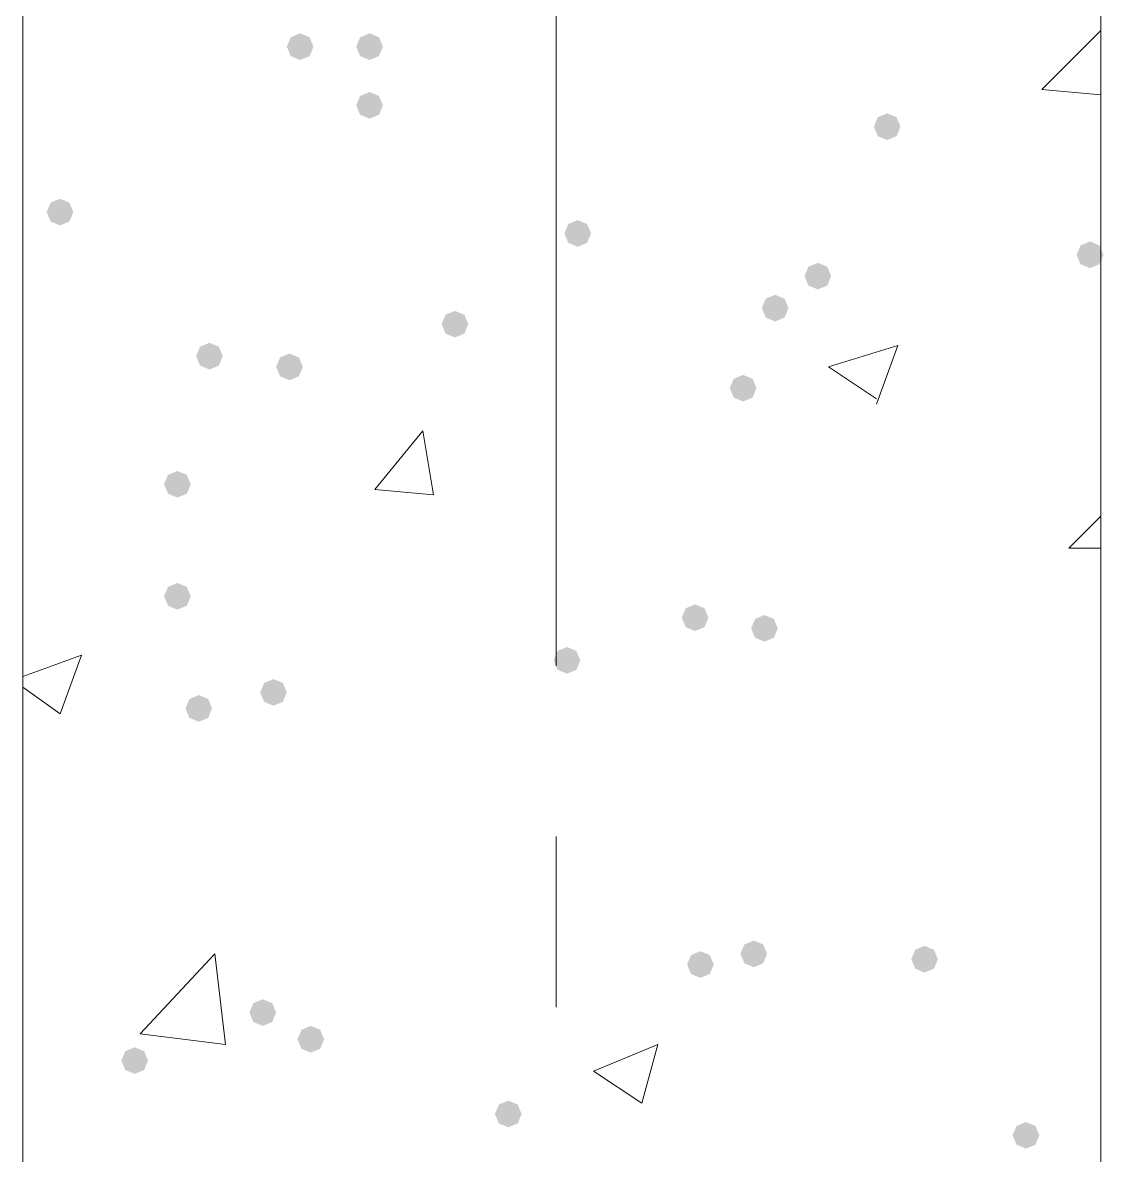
# Model space of a CAD drawing. Header units: millimetres. Extents: x 29 to 95071, y 20 to 67221.
# Drawn here: x 9907 to 10911, y 45225 to 46277 of the extents above; entities that cross this region are included whole.
import ezdxf

# ---------------------------------------------------------------- set-up
doc = ezdxf.new("R2010")
doc.units = ezdxf.units.MM

msp = doc.modelspace()

# ---------------------------------------------------------------- hatches: boundary and pattern name
h = msp.add_hatch(color=7)
h.dxf.hatch_style = 2
h.paths.add_polyline_path([(10165.2, 46242), (10156.5, 46245.6), (10152.8, 46254.4), (10156.5, 46263.1), (10165.2, 46266.8), (10174, 46263.1), (10177.6, 46254.4), (10174, 46245.6)])
h = msp.add_hatch(color=7)
h.dxf.hatch_style = 2
h.paths.add_polyline_path([(10229.7, 46242), (10220.9, 46245.6), (10217.3, 46254.4), (10220.9, 46263.1), (10229.7, 46266.8), (10238.4, 46263.1), (10242.1, 46254.4), (10238.4, 46245.6)])
h = msp.add_hatch(color=7)
h.dxf.hatch_style = 2
h.paths.add_polyline_path([(10229.7, 46187.5), (10220.9, 46191.1), (10217.3, 46199.9), (10220.9, 46208.6), (10229.7, 46212.3), (10238.4, 46208.6), (10242.1, 46199.9), (10238.4, 46191.1)])
h = msp.add_hatch(color=7)
h.dxf.hatch_style = 2
h.paths.add_polyline_path([(10710.4, 46167.6), (10701.7, 46171.3), (10698.1, 46180), (10701.7, 46188.8), (10710.4, 46192.4), (10719.2, 46188.8), (10722.8, 46180), (10719.2, 46171.3)])
h = msp.add_hatch(color=7)
h.dxf.hatch_style = 2
h.paths.add_polyline_path([(9942.2, 46088.3), (9933.4, 46092), (9929.8, 46100.7), (9933.4, 46109.5), (9942.2, 46113.1), (9950.9, 46109.5), (9954.6, 46100.7), (9950.9, 46092)])
h = msp.add_hatch(color=7)
h.dxf.hatch_style = 2
h.paths.add_polyline_path([(10423, 46068.5), (10414.2, 46072.2), (10410.6, 46080.9), (10414.2, 46089.7), (10423, 46093.3), (10431.7, 46089.7), (10435.4, 46080.9), (10431.7, 46072.2)])
h = msp.add_hatch(color=7)
h.dxf.hatch_style = 2
h.paths.add_polyline_path([(10898.8, 46048.7), (10890, 46052.3), (10886.4, 46061.1), (10890, 46069.8), (10898.8, 46073.5), (10907.5, 46069.8), (10911.2, 46061.1), (10907.5, 46052.3)])
h = msp.add_hatch(color=7)
h.dxf.hatch_style = 2
h.paths.add_polyline_path([(10646, 46028.9), (10637.3, 46032.5), (10633.6, 46041.3), (10637.3, 46050), (10646, 46053.6), (10654.8, 46050), (10658.4, 46041.3), (10654.8, 46032.5)])
h = msp.add_hatch(color=7)
h.dxf.hatch_style = 2
h.paths.add_polyline_path([(10606.4, 45999.1), (10597.6, 46002.8), (10594, 46011.5), (10597.6, 46020.3), (10606.4, 46023.9), (10615.1, 46020.3), (10618.8, 46011.5), (10615.1, 46002.8)])
h = msp.add_hatch(color=7)
h.dxf.hatch_style = 2
h.paths.add_polyline_path([(10309, 45984.3), (10300.2, 45987.9), (10296.6, 45996.6), (10300.2, 46005.4), (10309, 46009), (10317.7, 46005.4), (10321.4, 45996.6), (10317.7, 45987.9)])
h = msp.add_hatch(color=7)
h.dxf.hatch_style = 2
h.paths.add_polyline_path([(10081, 45954.5), (10072.2, 45958.2), (10068.6, 45966.9), (10072.2, 45975.7), (10081, 45979.3), (10089.7, 45975.7), (10093.4, 45966.9), (10089.7, 45958.2)])
h = msp.add_hatch(color=7)
h.dxf.hatch_style = 2
h.paths.add_polyline_path([(10155.3, 45944.6), (10146.6, 45948.2), (10142.9, 45957), (10146.6, 45965.7), (10155.3, 45969.4), (10164.1, 45965.7), (10167.7, 45957), (10164.1, 45948.2)])
h = msp.add_hatch(color=7)
h.dxf.hatch_style = 2
h.paths.add_polyline_path([(10576.6, 45924.8), (10567.9, 45928.4), (10564.2, 45937.2), (10567.9, 45945.9), (10576.6, 45949.6), (10585.4, 45945.9), (10589, 45937.2), (10585.4, 45928.4)])
h = msp.add_hatch(color=7)
h.dxf.hatch_style = 2
h.paths.add_polyline_path([(10051.2, 45835.6), (10042.5, 45839.2), (10038.8, 45847.9), (10042.5, 45856.7), (10051.2, 45860.3), (10060, 45856.7), (10063.6, 45847.9), (10060, 45839.2)])
h = msp.add_hatch(color=7)
h.dxf.hatch_style = 2
h.paths.add_polyline_path([(10051.2, 45731.5), (10042.5, 45735.1), (10038.8, 45743.9), (10042.5, 45752.6), (10051.2, 45756.3), (10060, 45752.6), (10063.6, 45743.9), (10060, 45735.1)])
h = msp.add_hatch(color=7)
h.dxf.hatch_style = 2
h.paths.add_polyline_path([(10532, 45711.6), (10523.3, 45715.3), (10519.6, 45724), (10523.3, 45732.8), (10532, 45736.4), (10540.8, 45732.8), (10544.4, 45724), (10540.8, 45715.3)])
h = msp.add_hatch(color=7)
h.dxf.hatch_style = 2
h.paths.add_polyline_path([(10596.4, 45701.7), (10587.7, 45705.4), (10584.1, 45714.1), (10587.7, 45722.9), (10596.4, 45726.5), (10605.2, 45722.9), (10608.8, 45714.1), (10605.2, 45705.4)])
h = msp.add_hatch(color=7)
h.dxf.hatch_style = 2
h.paths.add_polyline_path([(10413.1, 45672), (10404.3, 45675.6), (10400.7, 45684.4), (10404.3, 45693.1), (10413.1, 45696.8), (10421.8, 45693.1), (10425.4, 45684.4), (10421.8, 45675.6)])
h = msp.add_hatch(color=7)
h.dxf.hatch_style = 2
h.paths.add_polyline_path([(10140.4, 45642.3), (10131.7, 45645.9), (10128.1, 45654.6), (10131.7, 45663.4), (10140.4, 45667), (10149.2, 45663.4), (10152.8, 45654.6), (10149.2, 45645.9)])
h = msp.add_hatch(color=7)
h.dxf.hatch_style = 2
h.paths.add_polyline_path([(10071.1, 45627.4), (10062.3, 45631), (10058.7, 45639.8), (10062.3, 45648.5), (10071.1, 45652.2), (10079.8, 45648.5), (10083.4, 45639.8), (10079.8, 45631)])
h = msp.add_hatch(color=7)
h.dxf.hatch_style = 2
h.paths.add_polyline_path([(10586.5, 45399.4), (10577.8, 45403), (10574.1, 45411.8), (10577.8, 45420.5), (10586.5, 45424.2), (10595.3, 45420.5), (10598.9, 45411.8), (10595.3, 45403)])
h = msp.add_hatch(color=7)
h.dxf.hatch_style = 2
h.paths.add_polyline_path([(10745.1, 45394.4), (10736.4, 45398.1), (10732.8, 45406.8), (10736.4, 45415.6), (10745.1, 45419.2), (10753.9, 45415.6), (10757.5, 45406.8), (10753.9, 45398.1)])
h = msp.add_hatch(color=7)
h.dxf.hatch_style = 2
h.paths.add_polyline_path([(10537, 45389.5), (10528.2, 45393.1), (10524.6, 45401.9), (10528.2, 45410.6), (10537, 45414.3), (10545.7, 45410.6), (10549.4, 45401.9), (10545.7, 45393.1)])
h = msp.add_hatch(color=7)
h.dxf.hatch_style = 2
h.paths.add_polyline_path([(10130.5, 45344.9), (10121.8, 45348.5), (10118.1, 45357.3), (10121.8, 45366), (10130.5, 45369.6), (10139.3, 45366), (10142.9, 45357.3), (10139.3, 45348.5)])
h = msp.add_hatch(color=7)
h.dxf.hatch_style = 2
h.paths.add_polyline_path([(10175.1, 45320.1), (10166.4, 45323.7), (10162.7, 45332.5), (10166.4, 45341.2), (10175.1, 45344.9), (10183.9, 45341.2), (10187.5, 45332.5), (10183.9, 45323.7)])
h = msp.add_hatch(color=7)
h.dxf.hatch_style = 2
h.paths.add_polyline_path([(10011.6, 45300.3), (10002.8, 45303.9), (9999.2, 45312.6), (10002.8, 45321.4), (10011.6, 45325), (10020.3, 45321.4), (10024, 45312.6), (10020.3, 45303.9)])
h = msp.add_hatch(color=7)
h.dxf.hatch_style = 2
h.paths.add_polyline_path([(10358.5, 45250.7), (10349.8, 45254.3), (10346.1, 45263.1), (10349.8, 45271.8), (10358.5, 45275.5), (10367.3, 45271.8), (10370.9, 45263.1), (10367.3, 45254.3)])
h = msp.add_hatch(color=7)
h.dxf.hatch_style = 2
h.paths.add_polyline_path([(10839.3, 45230.9), (10830.6, 45234.5), (10826.9, 45243.3), (10830.6, 45252), (10839.3, 45255.6), (10848.1, 45252), (10851.7, 45243.3), (10848.1, 45234.5)])

# ---------------------------------------------------------------- linework, layer by layer
at = {"color": 7, "lineweight": 0}
for points in [[(9907.5, 42903.8), (9907.5, 52658.2)], [(10908.7, 42903.8), (10908.7, 46903.7)], [(10403.1, 45679.4), (10403.1, 46472.5)], [(10908.7, 46269.3), (10854.2, 46214.7), (10908.7, 46209.8)], [(10655.9, 45957), (10720.4, 45976.8)], [(10700.5, 45922.3), (10720.4, 45976.8)], [(10655.9, 45957), (10700.5, 45927.3)], [(10234.6, 45843), (10279.2, 45897.5)], [(10289.1, 45838), (10279.2, 45897.5)], [(10234.6, 45843), (10289.1, 45838)], [(10879, 45788.5), (10908.7, 45818.2)], [(10879, 45788.5), (10908.7, 45788.5)], [(9907.5, 45669.5), (9962, 45689.3)], [(9942.2, 45634.8), (9962, 45689.3)], [(9907.5, 45659.6), (9942.2, 45634.8)], [(10403.1, 45362.2), (10403.1, 45520.8)], [(10016.5, 45337.4), (10085.9, 45411.8)], [(10085.9, 45411.8), (10095.8, 45327.5), (10016.5, 45337.4)], [(10437.8, 45302.7), (10497.3, 45327.5)], [(10482.4, 45273), (10497.3, 45327.5)], [(10437.8, 45302.7), (10482.4, 45273)]]:
    msp.add_lwpolyline(points, dxfattribs=at)

doc.saveas('drawing.dxf')
